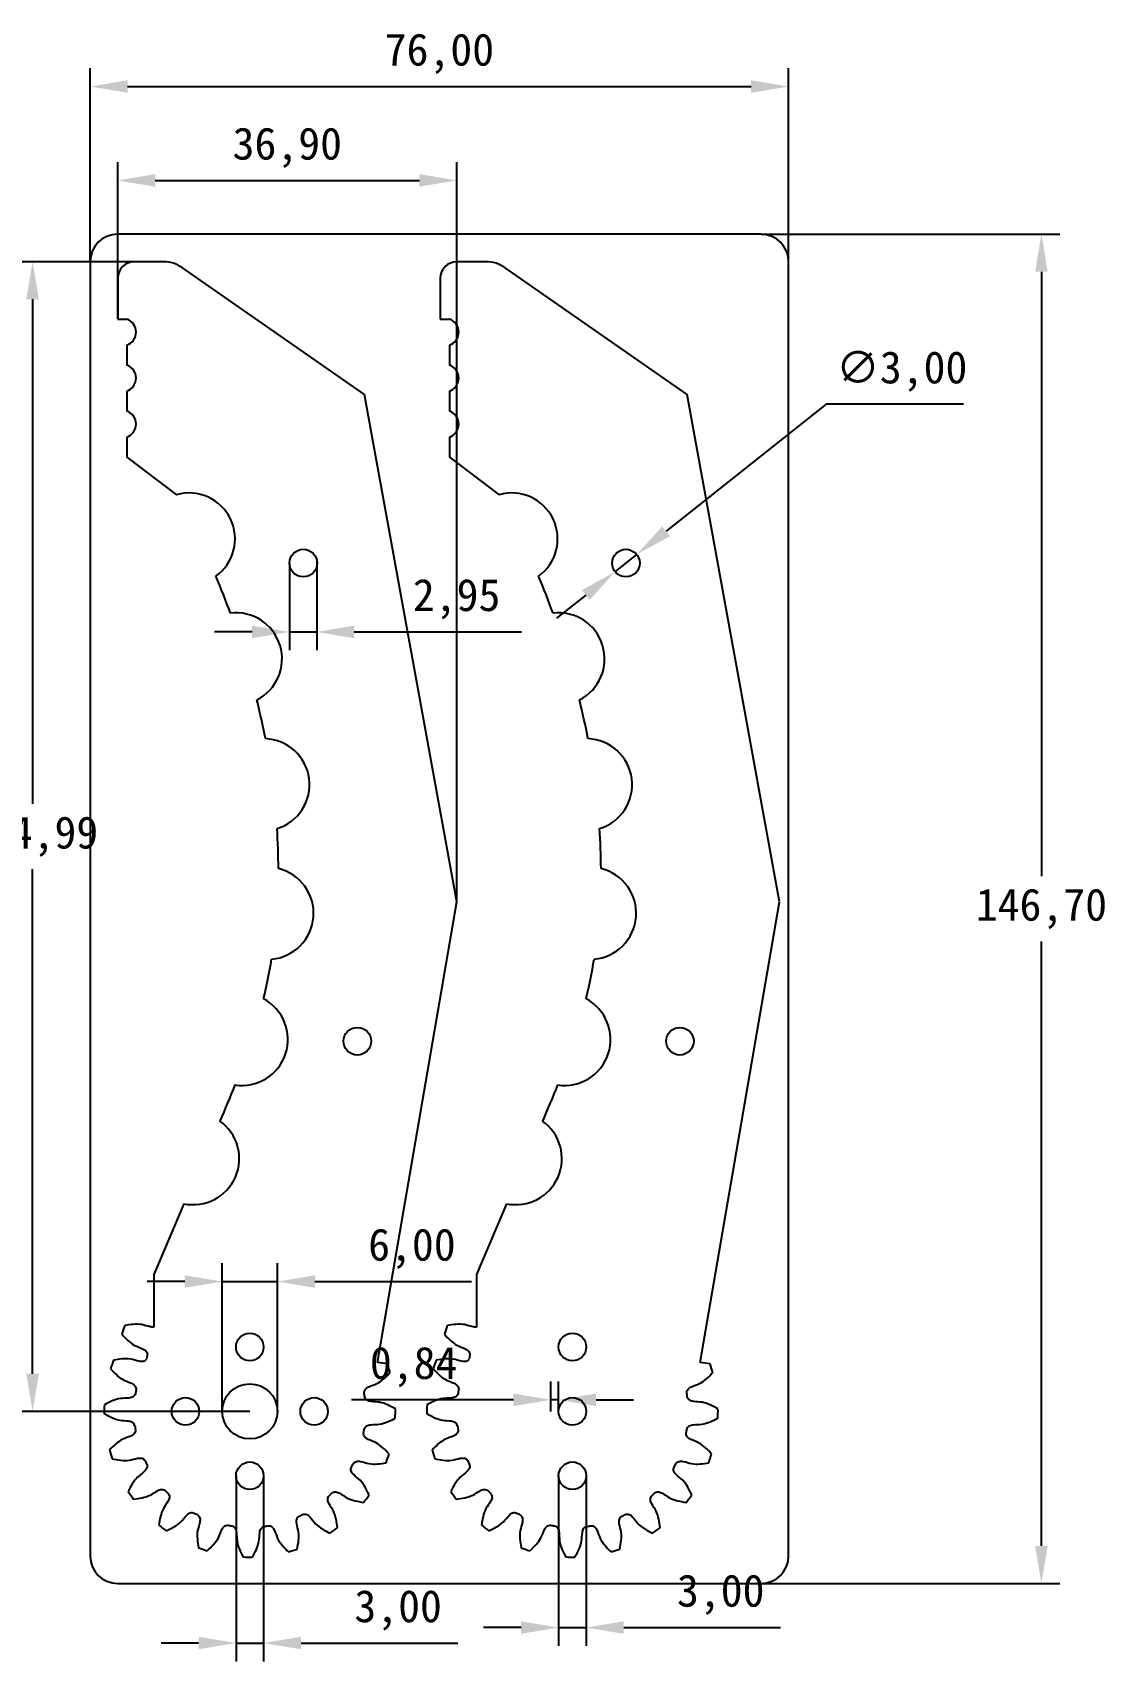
# Model space of a CAD drawing. Header units: millimetres. Extents: x 1878 to 2381, y 417 to 643.
# Drawn here: x 1995.2 to 2112.3, y 466 to 643.1 of the extents above; entities that cross this region are included whole.
import ezdxf

# ---------------------------------------------------------------- set-up
doc = ezdxf.new("R2010")
doc.units = ezdxf.units.MM
doc.header["$PDSIZE"] = -1
doc.layers.add('02___PRT_ALL_AXES', color=7, linetype='Continuous')
doc.dimstyles.new('ISO-25', dxfattribs={"dimtxt": 2.5, "dimasz": 2.5, "dimexe": 1.25, "dimexo": 0.625, "dimtad": 1, "dimtxsty": 'Standard', "dimcen": 2.5, "dimadec": 0, "dimazin": 0, "dimtfac": 1, "dimtmove": 0, "dimatfit": 3, "dimfxl": 1, "dimarcsym": 0})

# ---------------------------------------------------------------- blocks, each defined once
blk = doc.blocks.new('*D7')
at = {"color": 0, "lineweight": -2, "transparency": 16777216}
for p, q in [((2001.46, 618.18), (2001.46, 639.23)), ((2077.46, 618.18), (2077.46, 639.23)), ((2005.54, 637.23), (2073.38, 637.23))]:
    blk.add_line(p, q, dxfattribs=at)
at = {"color": 0, "transparency": 16777216}
for points in [[(2005.54, 637.91), (2005.54, 636.55), (2001.46, 637.23)], [(2073.38, 637.91), (2073.38, 636.55), (2077.46, 637.23)]]:
    blk.add_solid(points, dxfattribs=at)
at = {"layer": 'Defpoints', "color": 0, "transparency": 16777216}
for p in [(2077.46, 637.23), (2001.46, 618.18), (2077.46, 618.18)]:
    blk.add_point(p, dxfattribs=at)
at = {"color": 0, "transparency": 16777216, "insert": (2039.46, 640.8), "char_height": 3.5, "attachment_point": 5}
blk.add_mtext('76,00', dxfattribs=at)
blk = doc.blocks.new('*D8')
at = {"color": 0, "lineweight": -2, "transparency": 16777216}
for p, q in [((2074.46, 621.18), (2106.96, 621.18)), ((2104.96, 617.1), (2104.96, 551.39)), ((2104.96, 478.56), (2104.96, 544.26)), ((2074.46, 474.48), (2106.96, 474.48))]:
    blk.add_line(p, q, dxfattribs=at)
at = {"color": 0, "transparency": 16777216}
for points in [[(2104.28, 617.1), (2105.64, 617.1), (2104.96, 621.18)], [(2104.28, 478.56), (2105.64, 478.56), (2104.96, 474.48)]]:
    blk.add_solid(points, dxfattribs=at)
at = {"layer": 'Defpoints', "color": 0, "transparency": 16777216}
for p in [(2074.46, 621.18), (2074.46, 474.48), (2104.96, 474.48)]:
    blk.add_point(p, dxfattribs=at)
at = {"color": 0, "transparency": 16777216, "insert": (2104.96, 547.83), "char_height": 3.5, "attachment_point": 5}
blk.add_mtext('146,70', dxfattribs=at)
blk = doc.blocks.new('*D14')
at = {"color": 0, "lineweight": -2, "transparency": 16777216}
for p, q in [((2081.53, 602.69), (2064.13, 588.88)), ((2096.47, 602.69), (2081.53, 602.69)), ((2058.58, 584.48), (2060.93, 586.35)), ((2055.38, 581.94), (2052.19, 579.41))]:
    blk.add_line(p, q, dxfattribs=at)
at = {"color": 0, "transparency": 16777216}
for points in [[(2063.7, 589.41), (2064.55, 588.35), (2060.93, 586.35)], [(2054.96, 582.48), (2055.81, 581.41), (2058.58, 584.48)]]:
    blk.add_solid(points, dxfattribs=at)
at = {"layer": 'Defpoints', "color": 0, "transparency": 16777216}
for p in [(2060.93, 586.35), (2058.58, 584.48)]:
    blk.add_point(p, dxfattribs=at)
at = {"color": 0, "transparency": 16777216, "insert": (2089.76, 606.25), "char_height": 3.5, "attachment_point": 5}
blk.add_mtext('∅3,00', dxfattribs=at)
blk = doc.blocks.new('*D15')
at = {"color": 0, "lineweight": -2, "transparency": 16777216}
for p, q in [((2004.46, 611.94), (2004.46, 629.02)), ((2041.36, 548.59), (2041.36, 629.02)), ((2008.54, 627.02), (2037.28, 627.02))]:
    blk.add_line(p, q, dxfattribs=at)
at = {"color": 0, "transparency": 16777216}
for points in [[(2008.54, 627.7), (2008.54, 626.34), (2004.46, 627.02)], [(2037.28, 627.7), (2037.28, 626.34), (2041.36, 627.02)]]:
    blk.add_solid(points, dxfattribs=at)
at = {"layer": 'Defpoints', "color": 0, "transparency": 16777216}
for p in [(2041.36, 627.02), (2004.46, 611.94), (2041.36, 548.59)]:
    blk.add_point(p, dxfattribs=at)
at = {"color": 0, "transparency": 16777216, "insert": (2022.91, 630.58), "char_height": 3.5, "attachment_point": 5}
blk.add_mtext('36,90', dxfattribs=at)
blk = doc.blocks.new('*D16')
at = {"color": 0, "lineweight": -2, "transparency": 16777216}
for p, q in [((2007.31, 618.18), (1993.2, 618.18)), ((1995.2, 614.1), (1995.2, 559.25)), ((1995.2, 497.27), (1995.2, 552.12)), ((2018.83, 493.19), (1993.2, 493.19))]:
    blk.add_line(p, q, dxfattribs=at)
at = {"color": 0, "transparency": 16777216}
for points in [[(1994.52, 614.1), (1995.88, 614.1), (1995.2, 618.18)], [(1994.52, 497.27), (1995.88, 497.27), (1995.2, 493.19)]]:
    blk.add_solid(points, dxfattribs=at)
at = {"layer": 'Defpoints', "color": 0, "transparency": 16777216}
for p in [(1995.2, 618.18), (2007.31, 618.18), (2018.83, 493.19)]:
    blk.add_point(p, dxfattribs=at)
at = {"color": 0, "transparency": 16777216, "insert": (1995.2, 555.68), "char_height": 3.5, "attachment_point": 5}
blk.add_mtext('124,99', dxfattribs=at)
blk = doc.blocks.new('*D18')
at = {"color": 0, "lineweight": -2, "transparency": 16777216}
for p, q in [((2015.83, 493.19), (2015.83, 509.3)), ((2021.83, 493.19), (2021.83, 509.3)), ((2011.75, 507.3), (2007.67, 507.3)), ((2015.83, 507.3), (2021.83, 507.3)), ((2025.91, 507.3), (2042.96, 507.3))]:
    blk.add_line(p, q, dxfattribs=at)
at = {"color": 0, "transparency": 16777216}
for points in [[(2011.75, 507.98), (2011.75, 506.62), (2015.83, 507.3)], [(2025.91, 507.98), (2025.91, 506.62), (2021.83, 507.3)]]:
    blk.add_solid(points, dxfattribs=at)
at = {"layer": 'Defpoints', "color": 0, "transparency": 16777216}
for p in [(2021.83, 507.3), (2015.83, 493.19), (2021.83, 493.19)]:
    blk.add_point(p, dxfattribs=at)
at = {"color": 0, "transparency": 16777216, "insert": (2036.47, 510.87), "char_height": 3.5, "attachment_point": 5}
blk.add_mtext('6,00', dxfattribs=at)
blk = doc.blocks.new('*D19')
at = {"color": 0, "lineweight": -2, "transparency": 16777216}
for p, q in [((2017.33, 486.19), (2017.33, 466)), ((2020.33, 486.19), (2020.33, 466)), ((2013.25, 468), (2009.17, 468)), ((2017.33, 468), (2020.33, 468)), ((2024.41, 468), (2041.46, 468))]:
    blk.add_line(p, q, dxfattribs=at)
at = {"color": 0, "transparency": 16777216}
for points in [[(2013.25, 468.68), (2013.25, 467.32), (2017.33, 468)], [(2024.41, 468.68), (2024.41, 467.32), (2020.33, 468)]]:
    blk.add_solid(points, dxfattribs=at)
at = {"layer": 'Defpoints', "color": 0, "transparency": 16777216}
for p in [(2017.33, 486.19), (2020.33, 486.19), (2020.33, 468)]:
    blk.add_point(p, dxfattribs=at)
at = {"color": 0, "transparency": 16777216, "insert": (2034.97, 471.56), "char_height": 3.5, "attachment_point": 5}
blk.add_mtext('3,00', dxfattribs=at)
blk = doc.blocks.new('*D20')
at = {"color": 0, "lineweight": -2, "transparency": 16777216}
for p, q in [((2052.43, 486.19), (2052.43, 467.68)), ((2055.43, 486.19), (2055.43, 467.68)), ((2048.35, 469.68), (2044.27, 469.68)), ((2052.43, 469.68), (2055.43, 469.68)), ((2059.51, 469.68), (2076.56, 469.68))]:
    blk.add_line(p, q, dxfattribs=at)
at = {"color": 0, "transparency": 16777216}
for points in [[(2048.35, 470.36), (2048.35, 469), (2052.43, 469.68)], [(2059.51, 470.36), (2059.51, 469), (2055.43, 469.68)]]:
    blk.add_solid(points, dxfattribs=at)
at = {"layer": 'Defpoints', "color": 0, "transparency": 16777216}
for p in [(2052.43, 486.19), (2055.43, 486.19), (2055.43, 469.68)]:
    blk.add_point(p, dxfattribs=at)
at = {"color": 0, "transparency": 16777216, "insert": (2070.07, 473.25), "char_height": 3.5, "attachment_point": 5}
blk.add_mtext('3,00', dxfattribs=at)
blk = doc.blocks.new('*D21')
at = {"color": 0, "lineweight": -2, "transparency": 16777216}
for p, q in [((2051.59, 493.19), (2051.59, 496.44)), ((2052.43, 493.19), (2052.43, 496.44)), ((2047.51, 494.44), (2029.88, 494.44)), ((2052.43, 494.44), (2051.59, 494.44)), ((2056.51, 494.44), (2060.59, 494.44))]:
    blk.add_line(p, q, dxfattribs=at)
at = {"color": 0, "transparency": 16777216}
for points in [[(2047.51, 495.12), (2047.51, 493.76), (2051.59, 494.44)], [(2056.51, 495.12), (2056.51, 493.76), (2052.43, 494.44)]]:
    blk.add_solid(points, dxfattribs=at)
at = {"layer": 'Defpoints', "color": 0, "transparency": 16777216}
for p in [(2051.59, 494.44), (2051.59, 493.19), (2052.43, 493.19)]:
    blk.add_point(p, dxfattribs=at)
at = {"color": 0, "transparency": 16777216, "insert": (2036.66, 498.01), "char_height": 3.5, "attachment_point": 5}
blk.add_mtext('0,84', dxfattribs=at)
blk = doc.blocks.new('*D22')
at = {"color": 0, "lineweight": -2, "transparency": 16777216}
for p, q in [((2023.15, 585.41), (2023.15, 575.93)), ((2026.11, 585.79), (2026.11, 575.93)), ((2019.07, 577.93), (2014.99, 577.93)), ((2023.15, 577.93), (2026.11, 577.93)), ((2030.19, 577.93), (2048.4, 577.93))]:
    blk.add_line(p, q, dxfattribs=at)
at = {"color": 0, "transparency": 16777216}
for points in [[(2019.07, 578.61), (2019.07, 577.25), (2023.15, 577.93)], [(2030.19, 578.61), (2030.19, 577.25), (2026.11, 577.93)]]:
    blk.add_solid(points, dxfattribs=at)
at = {"layer": 'Defpoints', "color": 0, "transparency": 16777216}
for p in [(2023.15, 585.41), (2026.11, 585.79), (2026.11, 577.93)]:
    blk.add_point(p, dxfattribs=at)
at = {"color": 0, "transparency": 16777216, "insert": (2041.33, 581.5), "char_height": 3.5, "attachment_point": 5}
blk.add_mtext('2,95', dxfattribs=at)

msp = doc.modelspace()

# ---------------------------------------------------------------- linework, layer by layer
at = {"color": 7, "linetype": 'Continuous'}
for p, q in [((2074.459, 621.177), (2004.459, 621.177)), ((2009.439, 618.177), (2006.259, 618.177)), ((2044.54, 618.177), (2041.36, 618.177)), ((2031.309, 603.735), (2011.496, 617.532)), ((2066.411, 603.735), (2046.598, 617.532)), ((2004.459, 611.943), (2005.459, 611.943)), ((2039.56, 611.943), (2040.56, 611.943)), ((2005.459, 609.114), (2005.459, 606.943)), ((2040.56, 609.114), (2040.56, 606.943)), ((2005.459, 604.114), (2005.459, 601.943)), ((2040.56, 604.114), (2040.56, 601.943)), ((2041.358, 548.594), (2031.309, 603.735)), ((2076.459, 548.594), (2066.411, 603.735)), ((2005.459, 599.114), (2005.459, 596.943)), ((2040.56, 599.114), (2040.56, 596.943)), ((2005.459, 596.943), (2010.859, 592.851)), ((2040.56, 596.943), (2045.96, 592.851)), ((2032.73, 498.51), (2041.358, 548.594)), ((2067.831, 498.51), (2076.459, 548.594)), ((2008.376, 508.078), (2008.376, 502.356)), ((2043.478, 508.078), (2043.478, 502.356))]:
    msp.add_line(p, q, dxfattribs=at)
for p, q in [((2001.459, 618.177), (2001.459, 477.48)), ((2077.459, 477.48), (2077.459, 618.177)), ((2004.459, 616.377), (2004.459, 611.943)), ((2004.459, 616.377), (2004.459, 611.943)), ((2039.56, 616.377), (2039.56, 611.943)), ((2004.459, 474.48), (2074.459, 474.48))]:
    msp.add_line(p, q)
for centre, radius in [((2018.831, 500.185), 1.5), ((2053.933, 500.185), 1.5), ((2018.831, 493.185), 3), ((2011.831, 493.185), 1.5), ((2025.831, 493.185), 1.5), ((2053.933, 493.185), 1.5), ((2018.831, 486.185), 1.5), ((2053.933, 486.185), 1.5)]:
    msp.add_circle(centre, radius)
for centre, start, end in [((2004.459, 618.177), 90, 180), ((2074.459, 618.177), 0, 90), ((2004.459, 477.48), 180, 270), ((2074.459, 477.48), 270, 0)]:
    msp.add_arc(centre, 3, start, end)
for centre, radius, start, end in [((2006.259, 616.377), 1.8, 90, 180), ((2009.439, 614.577), 3.6, 55.14884, 90), ((2041.36, 616.377), 1.8, 90, 180), ((2044.54, 614.577), 3.6, 55.14884, 90), ((2004.959, 610.528), 1.5, 289.47122, 70.52878), ((2040.06, 610.528), 1.5, 289.47122, 70.52878), ((2004.959, 605.528), 1.5, 289.47122, 70.52878), ((2040.06, 605.528), 1.5, 289.47122, 70.52878), ((2004.959, 600.528), 1.5, 289.47122, 70.52878), ((2040.06, 600.528), 1.5, 289.47122, 70.52878), ((2012.224, 588.041), 5, 305.81221, 105.84728), ((2047.325, 588.041), 5, 305.81221, 105.84728), ((2020.047, 496.935), 15.841, 159.37128, 162.9904), ((2055.148, 496.935), 15.841, 159.37128, 162.9904), ((2018.834, 493.184), 15.841, 159.37128, 162.9904), ((2020.046, 496.935), 12.6, 169.29056, 170.88191), ((2018.831, 493.184), 15.841, 15.37128, 18.9904), ((2053.935, 493.184), 15.841, 159.37128, 162.9904), ((2055.147, 496.935), 12.6, 169.29056, 170.88191), ((2053.932, 493.184), 15.841, 15.37128, 18.9904), ((2018.832, 493.185), 12.6, 169.29056, 171.07112), ((2018.832, 493.185), 12.6, 7.29056, 9.07112), ((2053.934, 493.185), 12.6, 169.29056, 171.07112), ((2053.934, 493.185), 12.6, 7.29056, 9.07112), ((2018.834, 493.185), 15.841, 177.37128, 180.9904), ((2018.831, 493.185), 15.841, 357.37128, 0.9904), ((2053.935, 493.185), 15.841, 177.37128, 180.9904), ((2053.932, 493.185), 15.841, 357.37128, 0.9904), ((2018.832, 493.185), 12.6, 187.29056, 189.07112), ((2018.832, 493.185), 12.6, 349.29056, 351.07112), ((2053.934, 493.185), 12.6, 187.29056, 189.07112), ((2053.934, 493.185), 12.6, 349.29056, 351.07112), ((2018.834, 493.185), 15.841, 195.37128, 198.9904), ((2053.935, 493.185), 15.841, 195.37128, 198.9904), ((2018.832, 493.185), 12.6, 205.29056, 207.07112), ((2018.832, 493.185), 12.6, 331.29056, 333.07112), ((2018.831, 493.185), 15.841, 339.37128, 342.9904), ((2053.934, 493.185), 12.6, 205.29056, 207.07112), ((2053.934, 493.185), 12.6, 331.29056, 333.07112), ((2053.932, 493.185), 15.841, 339.37128, 342.9904), ((2018.834, 493.185), 15.841, 213.37128, 216.9904), ((2018.832, 493.185), 12.6, 223.29056, 225.07112), ((2018.832, 493.185), 12.6, 313.29056, 315.07112), ((2018.831, 493.185), 15.841, 321.37128, 324.9904), ((2053.935, 493.185), 15.841, 213.37128, 216.9904), ((2053.934, 493.185), 12.6, 223.29056, 225.07112), ((2053.934, 493.185), 12.6, 313.29056, 315.07112), ((2053.933, 493.185), 15.841, 321.37128, 324.9904), ((2018.832, 493.185), 12.6, 241.29056, 243.07112), ((2018.832, 493.185), 12.6, 295.29056, 297.07112), ((2053.934, 493.185), 12.6, 241.29056, 243.07112), ((2053.934, 493.185), 12.6, 295.29056, 297.07112), ((2018.833, 493.186), 15.841, 231.37128, 234.9904), ((2018.832, 493.185), 12.6, 259.29056, 261.07112), ((2018.832, 493.185), 12.6, 277.29056, 279.07112), ((2018.832, 493.186), 15.841, 303.37128, 306.9904), ((2053.934, 493.186), 15.841, 231.37128, 234.9904), ((2053.934, 493.185), 12.6, 259.29056, 261.07112), ((2053.934, 493.185), 12.6, 277.29056, 279.07112), ((2053.933, 493.186), 15.841, 303.37128, 306.9904), ((2018.833, 493.186), 15.841, 249.37128, 252.9904), ((2018.832, 493.186), 15.841, 285.37128, 288.9904), ((2053.934, 493.186), 15.841, 249.37128, 252.9904), ((2053.933, 493.186), 15.841, 285.37128, 288.9904), ((2018.832, 493.186), 15.841, 267.37128, 270.9904), ((2053.934, 493.186), 15.841, 267.37128, 270.9904)]:
    msp.add_arc(centre, radius, start, end, dxfattribs=at)
for points, knots in [([(2004.899, 501.569), (2005.322, 501.114), (2005.989, 500.395), (2007.037, 500.081), (2007.515, 499.793), (2007.676, 499.513), (2007.669, 499.354), (2007.665, 499.277)], [0, 0, 0, 0, 0.500525, 0.7509493, 0.8753603, 0.9377609, 1, 1, 1, 1]), ([(2008.376, 502.356), (2008.247, 502.34), (2007.802, 502.398), (2006.801, 502.78), (2005.835, 502.619), (2005.222, 502.516)], [0, 0, 0, 0, 0.1222271, 0.4149089, 1, 1, 1, 1]), ([(2040, 501.569), (2040.423, 501.114), (2041.09, 500.395), (2042.138, 500.081), (2042.616, 499.793), (2042.777, 499.513), (2042.77, 499.354), (2042.767, 499.277)], [0, 0, 0, 0, 0.500525, 0.7509493, 0.8753603, 0.9377609, 1, 1, 1, 1]), ([(2043.478, 502.356), (2043.349, 502.34), (2042.903, 502.398), (2041.902, 502.78), (2040.936, 502.619), (2040.323, 502.516)], [0, 0, 0, 0, 0.1222271, 0.4149089, 1, 1, 1, 1]), ([(2003.685, 497.818), (2004.108, 497.363), (2004.775, 496.644), (2005.823, 496.33), (2006.301, 496.043), (2006.463, 495.763), (2006.455, 495.603), (2006.452, 495.526)], [0, 0, 0, 0, 0.500525, 0.7509493, 0.8753603, 0.9377609, 1, 1, 1, 1]), ([(2007.591, 498.88), (2007.585, 498.872), (2007.543, 498.812), (2007.449, 498.691), (2007.164, 498.574), (2006.61, 498.638), (2005.588, 499.03), (2004.621, 498.868), (2004.008, 498.765)], [0, 0, 0, 0, 0.0078404, 0.0587502, 0.1213568, 0.2461764, 0.4975289, 1, 1, 1, 1]), ([(2038.787, 497.818), (2039.209, 497.363), (2039.876, 496.644), (2040.925, 496.33), (2041.403, 496.043), (2041.564, 495.763), (2041.557, 495.603), (2041.553, 495.526)], [0, 0, 0, 0, 0.500525, 0.7509493, 0.8753603, 0.9377609, 1, 1, 1, 1]), ([(2042.692, 498.88), (2042.686, 498.872), (2042.645, 498.812), (2042.55, 498.691), (2042.266, 498.574), (2041.711, 498.638), (2040.689, 499.03), (2039.722, 498.868), (2039.109, 498.765)], [0, 0, 0, 0, 0.0078404, 0.0587502, 0.1213568, 0.2461764, 0.4975289, 1, 1, 1, 1]), ([(2031.275, 495.171), (2031.274, 495.248), (2031.271, 495.408), (2031.44, 495.683), (2031.926, 495.957), (2032.983, 496.241), (2033.67, 496.94), (2034.106, 497.383)], [0, 0, 0, 0, 0.0622149, 0.1245911, 0.2489512, 0.4993785, 1, 1, 1, 1]), ([(2066.376, 495.171), (2066.375, 495.248), (2066.372, 495.408), (2066.541, 495.683), (2067.027, 495.957), (2068.084, 496.241), (2068.771, 496.94), (2069.207, 497.383)], [0, 0, 0, 0, 0.0622149, 0.1245911, 0.2489512, 0.4993785, 1, 1, 1, 1]), ([(2006.385, 495.14), (2006.362, 495.066), (2006.316, 494.914), (2006.07, 494.704), (2005.523, 494.594), (2004.43, 494.651), (2003.56, 494.198), (2003.009, 493.911)], [0, 0, 0, 0, 0.0622149, 0.1245911, 0.2489512, 0.4993785, 1, 1, 1, 1]), ([(2034.67, 493.458), (2034.127, 493.761), (2033.271, 494.238), (2032.177, 494.213), (2031.633, 494.339), (2031.394, 494.555), (2031.351, 494.709), (2031.331, 494.784)], [0, 0, 0, 0, 0.500525, 0.7509493, 0.8753603, 0.9377609, 1, 1, 1, 1]), ([(2041.486, 495.14), (2041.464, 495.066), (2041.417, 494.914), (2041.171, 494.704), (2040.625, 494.594), (2039.531, 494.651), (2038.662, 494.198), (2038.11, 493.911)], [0, 0, 0, 0, 0.0622149, 0.1245911, 0.2489512, 0.4993785, 1, 1, 1, 1]), ([(2069.771, 493.458), (2069.228, 493.761), (2068.372, 494.238), (2067.278, 494.213), (2066.735, 494.339), (2066.495, 494.555), (2066.452, 494.709), (2066.432, 494.784)], [0, 0, 0, 0, 0.500525, 0.7509493, 0.8753603, 0.9377609, 1, 1, 1, 1]), ([(2006.334, 491.586), (2006.314, 491.66), (2006.271, 491.814), (2006.032, 492.031), (2005.488, 492.156), (2004.799, 492.14), (2004.293, 492.289), (2004.088, 492.368)], [0, 0, 0, 0, 0.0921124, 0.1844639, 0.3685894, 0.7392116, 1, 1, 1, 1]), ([(2031.28, 491.229), (2031.302, 491.303), (2031.349, 491.455), (2031.595, 491.665), (2032.142, 491.775), (2033.235, 491.718), (2034.104, 492.171), (2034.656, 492.458)], [0, 0, 0, 0, 0.0622149, 0.1245911, 0.2489512, 0.4993785, 1, 1, 1, 1]), ([(2041.436, 491.586), (2041.415, 491.66), (2041.373, 491.814), (2041.133, 492.031), (2040.589, 492.156), (2039.901, 492.14), (2039.394, 492.289), (2039.189, 492.368)], [0, 0, 0, 0, 0.0921124, 0.1844639, 0.3685894, 0.7392116, 1, 1, 1, 1]), ([(2066.381, 491.229), (2066.404, 491.303), (2066.45, 491.455), (2066.696, 491.665), (2067.243, 491.775), (2068.336, 491.718), (2069.206, 492.171), (2069.757, 492.458)], [0, 0, 0, 0, 0.0622149, 0.1245911, 0.2489512, 0.4993785, 1, 1, 1, 1]), ([(2006.39, 491.198), (2006.391, 491.121), (2006.394, 490.961), (2006.225, 490.686), (2005.739, 490.412), (2004.682, 490.129), (2003.995, 489.429), (2003.559, 488.986)], [0, 0, 0, 0, 0.0622149, 0.1245911, 0.2489512, 0.4993785, 1, 1, 1, 1]), ([(2033.98, 488.551), (2033.557, 489.006), (2032.89, 489.725), (2031.842, 490.039), (2031.363, 490.327), (2031.202, 490.607), (2031.21, 490.766), (2031.213, 490.843)], [0, 0, 0, 0, 0.500525, 0.7509493, 0.8753603, 0.9377609, 1, 1, 1, 1]), ([(2041.491, 491.198), (2041.493, 491.121), (2041.495, 490.961), (2041.326, 490.686), (2040.84, 490.412), (2039.783, 490.129), (2039.096, 489.429), (2038.66, 488.986)], [0, 0, 0, 0, 0.0622149, 0.1245911, 0.2489512, 0.4993785, 1, 1, 1, 1]), ([(2069.081, 488.551), (2068.658, 489.006), (2067.991, 489.725), (2066.943, 490.039), (2066.465, 490.327), (2066.304, 490.607), (2066.311, 490.766), (2066.314, 490.843)], [0, 0, 0, 0, 0.500525, 0.7509493, 0.8753603, 0.9377609, 1, 1, 1, 1]), ([(2003.855, 488.03), (2004.464, 487.91), (2005.426, 487.721), (2006.459, 488.083), (2007.015, 488.131), (2007.31, 487.999), (2007.398, 487.866), (2007.44, 487.802)], [0, 0, 0, 0, 0.500525, 0.7509493, 0.8753603, 0.9377609, 1, 1, 1, 1]), ([(2007.613, 487.45), (2007.638, 487.377), (2007.69, 487.227), (2007.614, 486.913), (2007.237, 486.502), (2006.319, 485.905), (2005.881, 485.028), (2005.604, 484.472)], [0, 0, 0, 0, 0.0622149, 0.1245911, 0.2489512, 0.4993785, 1, 1, 1, 1]), ([(2031.806, 484.097), (2031.545, 484.661), (2031.133, 485.55), (2030.233, 486.173), (2029.867, 486.594), (2029.8, 486.91), (2029.856, 487.06), (2029.883, 487.132)], [0, 0, 0, 0, 0.500525, 0.7509493, 0.8753603, 0.9377609, 1, 1, 1, 1]), ([(2030.066, 487.478), (2030.111, 487.542), (2030.202, 487.672), (2030.501, 487.796), (2031.055, 487.731), (2032.077, 487.34), (2033.044, 487.501), (2033.657, 487.604)], [0, 0, 0, 0, 0.0622149, 0.1245911, 0.2489512, 0.4993785, 1, 1, 1, 1]), ([(2038.956, 488.03), (2039.566, 487.91), (2040.527, 487.721), (2041.56, 488.083), (2042.116, 488.131), (2042.411, 487.999), (2042.499, 487.866), (2042.541, 487.802)], [0, 0, 0, 0, 0.500525, 0.7509493, 0.8753603, 0.9377609, 1, 1, 1, 1]), ([(2042.714, 487.45), (2042.739, 487.377), (2042.791, 487.227), (2042.715, 486.913), (2042.338, 486.502), (2041.42, 485.905), (2040.983, 485.028), (2040.705, 484.472)], [0, 0, 0, 0, 0.0622149, 0.1245911, 0.2489512, 0.4993785, 1, 1, 1, 1]), ([(2066.908, 484.097), (2066.646, 484.661), (2066.234, 485.55), (2065.334, 486.173), (2064.968, 486.594), (2064.902, 486.91), (2064.958, 487.06), (2064.985, 487.132)], [0, 0, 0, 0, 0.500525, 0.7509493, 0.8753603, 0.9377609, 1, 1, 1, 1]), ([(2065.167, 487.478), (2065.212, 487.542), (2065.303, 487.672), (2065.602, 487.796), (2066.156, 487.731), (2067.178, 487.34), (2068.145, 487.501), (2068.758, 487.604)], [0, 0, 0, 0, 0.0622149, 0.1245911, 0.2489512, 0.4993785, 1, 1, 1, 1]), ([(2006.18, 483.654), (2006.797, 483.728), (2007.771, 483.845), (2008.641, 484.509), (2009.155, 484.727), (2009.476, 484.692), (2009.601, 484.593), (2009.661, 484.545)], [0, 0, 0, 0, 0.500525, 0.7509493, 0.8753603, 0.9377609, 1, 1, 1, 1]), ([(2009.934, 484.264), (2009.98, 484.202), (2010.076, 484.075), (2010.101, 483.753), (2009.869, 483.246), (2009.181, 482.395), (2009.036, 481.425), (2008.944, 480.81)], [0, 0, 0, 0, 0.0622149, 0.1245911, 0.2489512, 0.4993785, 1, 1, 1, 1]), ([(2028.363, 480.533), (2028.289, 481.15), (2028.172, 482.123), (2027.508, 482.993), (2027.29, 483.507), (2027.325, 483.828), (2027.424, 483.953), (2027.472, 484.013)], [0, 0, 0, 0, 0.500525, 0.7509493, 0.8753603, 0.9377609, 1, 1, 1, 1]), ([(2027.753, 484.286), (2027.815, 484.333), (2027.942, 484.428), (2028.264, 484.454), (2028.771, 484.221), (2029.622, 483.533), (2030.592, 483.388), (2031.207, 483.296)], [0, 0, 0, 0, 0.0622149, 0.1245911, 0.2489512, 0.4993785, 1, 1, 1, 1]), ([(2041.282, 483.654), (2041.899, 483.728), (2042.872, 483.845), (2043.742, 484.509), (2044.256, 484.727), (2044.577, 484.692), (2044.702, 484.593), (2044.762, 484.545)], [0, 0, 0, 0, 0.500525, 0.7509493, 0.8753603, 0.9377609, 1, 1, 1, 1]), ([(2045.035, 484.264), (2045.082, 484.202), (2045.177, 484.075), (2045.203, 483.753), (2044.97, 483.246), (2044.282, 482.395), (2044.137, 481.425), (2044.045, 480.81)], [0, 0, 0, 0, 0.0622149, 0.1245911, 0.2489512, 0.4993785, 1, 1, 1, 1]), ([(2063.464, 480.533), (2063.39, 481.15), (2063.273, 482.123), (2062.609, 482.993), (2062.392, 483.507), (2062.426, 483.828), (2062.525, 483.953), (2062.573, 484.013)], [0, 0, 0, 0, 0.500525, 0.7509493, 0.8753603, 0.9377609, 1, 1, 1, 1]), ([(2062.854, 484.286), (2062.916, 484.333), (2063.043, 484.428), (2063.365, 484.454), (2063.873, 484.221), (2064.724, 483.533), (2065.693, 483.388), (2066.308, 483.296)], [0, 0, 0, 0, 0.0622149, 0.1245911, 0.2489512, 0.4993785, 1, 1, 1, 1]), ([(2009.745, 480.211), (2010.309, 480.472), (2011.198, 480.884), (2011.821, 481.784), (2012.242, 482.15), (2012.558, 482.217), (2012.707, 482.161), (2012.78, 482.134)], [0, 0, 0, 0, 0.500525, 0.7509493, 0.8753603, 0.9377609, 1, 1, 1, 1]), ([(2013.126, 481.951), (2013.189, 481.907), (2013.32, 481.815), (2013.443, 481.516), (2013.379, 480.962), (2012.987, 479.94), (2013.149, 478.973), (2013.252, 478.36)], [0, 0, 0, 0, 0.0622149, 0.1245911, 0.2489512, 0.4993785, 1, 1, 1, 1]), ([(2023.987, 478.207), (2024.107, 478.817), (2024.296, 479.778), (2023.934, 480.811), (2023.886, 481.367), (2024.018, 481.662), (2024.151, 481.75), (2024.215, 481.792)], [0, 0, 0, 0, 0.500525, 0.7509493, 0.8753603, 0.9377609, 1, 1, 1, 1]), ([(2024.567, 481.965), (2024.64, 481.99), (2024.791, 482.042), (2025.105, 481.966), (2025.515, 481.589), (2026.112, 480.671), (2026.989, 480.234), (2027.545, 479.956)], [0, 0, 0, 0, 0.0622149, 0.1245911, 0.2489512, 0.4993785, 1, 1, 1, 1]), ([(2044.846, 480.211), (2045.41, 480.472), (2046.299, 480.884), (2046.922, 481.784), (2047.343, 482.15), (2047.659, 482.217), (2047.809, 482.161), (2047.881, 482.134)], [0, 0, 0, 0, 0.500525, 0.7509493, 0.8753603, 0.9377609, 1, 1, 1, 1]), ([(2048.227, 481.951), (2048.291, 481.907), (2048.421, 481.815), (2048.545, 481.516), (2048.48, 480.962), (2048.089, 479.94), (2048.251, 478.973), (2048.353, 478.36)], [0, 0, 0, 0, 0.0622149, 0.1245911, 0.2489512, 0.4993785, 1, 1, 1, 1]), ([(2059.088, 478.207), (2059.208, 478.817), (2059.398, 479.778), (2059.035, 480.811), (2058.987, 481.367), (2059.119, 481.662), (2059.252, 481.75), (2059.317, 481.792)], [0, 0, 0, 0, 0.500525, 0.7509493, 0.8753603, 0.9377609, 1, 1, 1, 1]), ([(2059.668, 481.965), (2059.741, 481.99), (2059.892, 482.042), (2060.206, 481.966), (2060.616, 481.589), (2061.213, 480.671), (2062.09, 480.234), (2062.647, 479.956)], [0, 0, 0, 0, 0.0622149, 0.1245911, 0.2489512, 0.4993785, 1, 1, 1, 1]), ([(2014.199, 478.038), (2014.654, 478.46), (2015.373, 479.127), (2015.687, 480.176), (2015.974, 480.654), (2016.254, 480.815), (2016.414, 480.808), (2016.491, 480.804)], [0, 0, 0, 0, 0.500525, 0.7509493, 0.8753603, 0.9377609, 1, 1, 1, 1]), ([(2016.877, 480.737), (2016.951, 480.715), (2017.103, 480.668), (2017.313, 480.422), (2017.423, 479.875), (2017.366, 478.782), (2017.819, 477.913), (2018.106, 477.361)], [0, 0, 0, 0, 0.0622149, 0.1245911, 0.2489512, 0.4993785, 1, 1, 1, 1]), ([(2019.106, 477.347), (2019.409, 477.89), (2019.886, 478.746), (2019.861, 479.84), (2019.987, 480.384), (2020.203, 480.624), (2020.357, 480.666), (2020.431, 480.687)], [0, 0, 0, 0, 0.500525, 0.7509493, 0.8753603, 0.9377609, 1, 1, 1, 1]), ([(2020.819, 480.742), (2020.896, 480.744), (2021.056, 480.746), (2021.331, 480.577), (2021.605, 480.091), (2021.889, 479.034), (2022.588, 478.347), (2023.031, 477.911)], [0, 0, 0, 0, 0.0622149, 0.1245911, 0.2489512, 0.4993785, 1, 1, 1, 1]), ([(2049.3, 478.038), (2049.755, 478.46), (2050.474, 479.127), (2050.788, 480.176), (2051.076, 480.654), (2051.356, 480.815), (2051.515, 480.808), (2051.592, 480.804)], [0, 0, 0, 0, 0.500525, 0.7509493, 0.8753603, 0.9377609, 1, 1, 1, 1]), ([(2051.978, 480.737), (2052.052, 480.715), (2052.204, 480.668), (2052.414, 480.422), (2052.524, 479.875), (2052.467, 478.782), (2052.92, 477.913), (2053.207, 477.361)], [0, 0, 0, 0, 0.0622149, 0.1245911, 0.2489512, 0.4993785, 1, 1, 1, 1]), ([(2054.208, 477.347), (2054.51, 477.89), (2054.987, 478.746), (2054.962, 479.84), (2055.088, 480.384), (2055.304, 480.624), (2055.458, 480.666), (2055.533, 480.687)], [0, 0, 0, 0, 0.500525, 0.7509493, 0.8753603, 0.9377609, 1, 1, 1, 1]), ([(2055.92, 480.742), (2055.997, 480.744), (2056.157, 480.746), (2056.432, 480.577), (2056.706, 480.091), (2056.99, 479.034), (2057.689, 478.347), (2058.132, 477.911)], [0, 0, 0, 0, 0.0622149, 0.1245911, 0.2489512, 0.4993785, 1, 1, 1, 1])]:
    msp.add_open_spline(points, degree=3, knots=knots, dxfattribs=at)
for points in [[(2033.81, 498.339), (2033.452, 498.41), (2033.093, 498.481), (2032.73, 498.51)], [(2068.912, 498.339), (2068.554, 498.41), (2068.194, 498.481), (2067.831, 498.51)], [(2004.088, 492.368), (2003.71, 492.512), (2003.347, 492.715), (2002.995, 492.911)], [(2039.189, 492.368), (2038.811, 492.512), (2038.448, 492.715), (2038.096, 492.911)]]:
    msp.add_open_spline(points, degree=3, dxfattribs=at)
at = {"layer": '02___PRT_ALL_AXES', "color": 7, "linetype": 'Continuous'}
for p, q in [((2011.663, 515.765), (2008.376, 508.078)), ((2046.764, 515.765), (2043.478, 508.078))]:
    msp.add_line(p, q, dxfattribs=at)
for centre in [(2024.655, 585.413), (2059.756, 585.413), (2030.531, 533.432), (2065.632, 533.432)]:
    msp.add_circle(centre, 1.5, dxfattribs=at)
for centre, radius, start, end in [((1929.857, 548.246), 92.478, 20.06196, 22.73482), ((1964.958, 548.246), 92.478, 20.06196, 22.73482), ((2017.336, 575.007), 5, 296.89879, 97.0332), ((2052.437, 575.007), 5, 296.89879, 97.0332), ((1936.405, 550.077), 85.674, 10.93397, 13.82439), ((1971.506, 550.077), 85.674, 10.93397, 13.82439), ((2020.329, 561.331), 5, 287.03641, 87.75883), ((2055.43, 561.331), 5, 287.03641, 87.75883), ((1951.898, 552), 70.044, 0.16334, 3.72481), ((1986.999, 552), 70.044, 0.16334, 3.72481), ((2020.773, 547.338), 5, 274.83508, 76.49136), ((2055.875, 547.338), 5, 274.83508, 76.49136), ((1968.586, 550.76), 53.276, 346.18465, 350.92386), ((2003.687, 550.76), 53.276, 346.18465, 350.92386), ((2017.98, 533.619), 5, 261.13768, 62.09331), ((2053.082, 533.619), 5, 261.13768, 62.09331), ((2012.687, 520.659), 5, 258.17467, 54.8506), ((2047.788, 520.659), 5, 258.17467, 54.8506)]:
    msp.add_arc(centre, radius, start, end, dxfattribs=at)
for points in [[(2017.21, 528.679), (2016.686, 527.374), (2016.135, 526.066), (2015.566, 524.747)], [(2052.311, 528.679), (2051.788, 527.374), (2051.236, 526.066), (2050.667, 524.747)]]:
    msp.add_open_spline(points, degree=3, dxfattribs=at)

# ---------------------------------------------------------------- dimensions: what is measured, and where the dimension line sits
dim = msp.add_linear_dim(base=(2077.459, 637.233), p1=(2001.459, 618.177), p2=(2077.459, 618.177), dimstyle='ISO-25', override={"dimtxt": 3.5, "dimasz": 4.08, "dimexe": 2, "dimexo": 0, "dimgap": 1.524, "dimtih": 1, "dimtoh": 1, "dimzin": 0, "dimadec": 2, "dimtzin": 0, "dimarcsym": 1})
dim.commit()
dim.dimension.update_dxf_attribs({"geometry": '*D7', "text_midpoint": (2039.459, 637.233), "dimtype": 160})
for base, p1, p2, picture, middle in [((2041.358, 627.017), (2004.459, 611.943), (2041.358, 548.594), '*D15', (2022.908, 630.583)), ((2026.105, 577.935), (2023.155, 585.413), (2026.105, 585.795), '*D22', (2041.331, 581.5)), ((2021.831, 507.299), (2015.831, 493.185), (2021.831, 493.185), '*D18', (2036.474, 510.865)), ((2051.589, 494.443), (2052.433, 493.185), (2051.589, 493.185), '*D21', (2036.655, 498.009)), ((2020.331, 467.999), (2017.331, 486.185), (2020.331, 486.185), '*D19', (2034.974, 471.565)), ((2055.433, 469.684), (2052.433, 486.185), (2055.433, 486.185), '*D20', (2070.075, 473.25))]:
    dim = msp.add_linear_dim(base=base, p1=p1, p2=p2, dimstyle='ISO-25', override={"dimtxt": 3.5, "dimasz": 4.08, "dimexe": 2, "dimexo": 0, "dimgap": 1.524, "dimtih": 1, "dimtoh": 1, "dimzin": 0, "dimadec": 2, "dimtzin": 0, "dimarcsym": 1})
    dim.commit()
    dim.dimension.update_dxf_attribs({"geometry": picture, "text_midpoint": middle})
for base, p1, p2, picture, middle in [((2104.965, 474.48), (2074.459, 621.177), (2074.459, 474.48), '*D8', (2104.965, 547.828)), ((1995.2, 618.177), (2018.831, 493.185), (2007.306, 618.177), '*D16', (1995.2, 555.681))]:
    dim = msp.add_linear_dim(base=base, p1=p1, p2=p2, angle=90, dimstyle='ISO-25', override={"dimtxt": 3.5, "dimasz": 4.08, "dimexe": 2, "dimexo": 0, "dimgap": 1.524, "dimtih": 1, "dimtoh": 1, "dimzin": 0, "dimadec": 2, "dimtzin": 0, "dimarcsym": 1})
    dim.commit()
    dim.dimension.update_dxf_attribs({"geometry": picture, "text_midpoint": middle})
dim = msp.add_diameter_dim_2p(p1=(2058.581, 584.48), p2=(2060.931, 586.345), dimstyle='ISO-25', override={"dimtxt": 3.5, "dimasz": 4.08, "dimexe": 2, "dimexo": 0, "dimgap": 1.524, "dimtih": 1, "dimtoh": 1, "dimzin": 0, "dimadec": 2, "dimtzin": 0, "dimarcsym": 1})
dim.commit()
dim.dimension.update_dxf_attribs({"geometry": '*D14', "text_midpoint": (2089.76, 602.686), "dimtype": 163})

doc.saveas('drawing.dxf')
